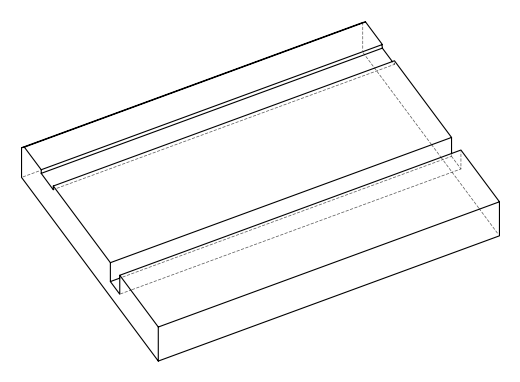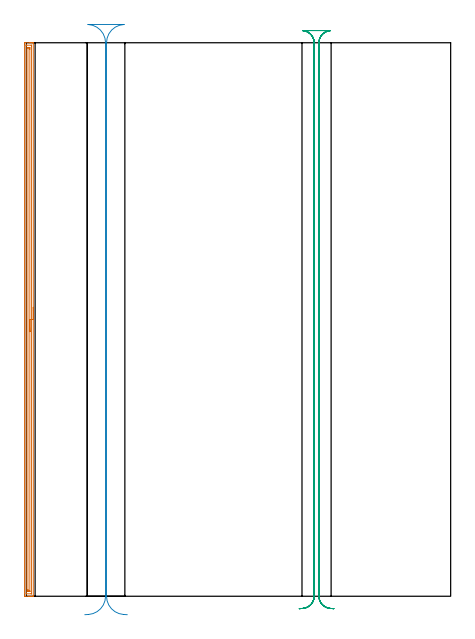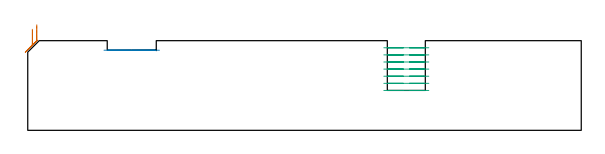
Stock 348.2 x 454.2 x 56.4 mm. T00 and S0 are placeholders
(PLAN: 3 operations, 2 tool changes, 27.3 min)
(1 AREA_MILL | FG_CHAMFER_SURFACE | UGT0205_001 | 11.09 min | 11773 mm3)
(2 MILL_RECTANGULAR_SLOT | SLOT_RECTANGULAR | UGT0201_018 | Follow Part, ap 7.5, ae 75% | 2.09 min | 83987 mm3)
(3 MILL_RECTANGULAR_SLOT_1 | SLOT_RECTANGULAR_1 | UGT0201_094 | Follow Part, ap 5, ae 75% | 14.08 min | 339732 mm3)
(TOOL UGT0205_001 | Chamfer Mill 20 x 3 x 45 deg. | D20 FL50 Z2)
(TOOL UGT0201_018 | End mill 30 mm | D30 FL50 Z4)
(TOOL UGT0201_094 | End mill 20 mm | D20 FL38 Z4)
(OP 1 AREA_MILL)
G17 G21 G94 G90
T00 M6
G54
G17 G0 G90 X5.7 Y237.1 S1061 M3
G43 Z66.4 H0
G94 G1 Y237.062 Z65.528 F250.
Y236.948 Z64.663
Y236.759 Z63.812
Y236.497 Z62.98
Y236.163 Z62.174
Y235.76 Z61.4
Y235.292 Z60.664
Y234.76 Z59.972
Y234.171 Z59.329
Y233.528 Z58.74
Y232.836 Z58.208
Y232.1 Z57.74
Y231.326 Z57.337
Y230.52 Z57.003
Y229.688 Z56.741
Y228.837 Z56.552
Y227.972 Z56.438
Y227.1 Z56.4
Y0.172
X5.697 Y0.01 Z56.388
X5.678 Y0.008 Z56.369
X5.313 Y0. Z56.012
X4.995 Z55.695
X4.313 Z55.008
X3.086 Z53.783
X2.543 Z53.237
X1.929 Z52.625
X-0.998 Y0.001 Z49.699
X-1.234 Y0.003 Z49.463
X-1.491 Y0.009 Z49.206
X-1.494 Y0.118 Z49.203
X-1.499 Y0.619 Z49.201
X-1.5 Y1.126 Z49.2
Y453.195
X-1.499 Y453.581 Z49.201
X-1.495 Y454.083 Z49.203
X-1.491 Y454.191 Z49.206
X-0.998 Y454.2 Z49.699
X2.543 Z53.237
X3.086 Z53.783
X3.428 Z54.124
X3.972 Z54.668
X4.313 Z55.008
X4.995 Z55.695
X5.313 Z56.012
X5.678 Y454.193 Z56.369
X5.697 Y454.19 Z56.388
X5.7 Y454.028 Z56.4
Y227.1
X4.286 Z54.986
Y2.189
X4.285 Y2.081 Z54.985
X4.282 Y2.028 Z54.982
X4.279 Y2.01 Z54.979
X4.231 Y2.007 Z54.931
X3.829 Y2.001 Z54.529
X0.289 Z50.989
X0.042 Y2.005 Z50.742
X-0.068 Y2.01 Z50.632
X-0.085 Y2.378 Z50.615
Y2.406
X-0.086 Y452.011 Z50.614
X-0.085 Y452.119 Z50.615
X-0.082 Y452.172 Z50.618
X-0.079 Y452.19 Z50.621
X-0.031 Y452.193 Z50.669
X0.371 Y452.199 Z51.071
X3.911 Z54.611
X4.158 Y452.195 Z54.858
X4.268 Y452.19 Z54.968
X4.285 Y451.822 Z54.985
Y451.794
X4.286 Y227.1 Z54.986
X2.872 Z53.572
X2.871 Y4.754 Z53.571
X2.869 Y4.193 Z53.569
X2.866 Y4.028 Z53.566
X2.865 Y4.014 Z53.565
X2.847 Y4.01 Z53.547
X2.797 Y4.004 Z53.497
X2.733 Y4.001 Z53.433
X2.543 Y4. Z53.243
X1.848 Z52.548
X1.657 Y4.002 Z52.357
X1.467 Y4.006 Z52.167
X1.345 Y4.01 Z52.045
X1.336 Y4.083 Z52.036
X1.333 Y4.193 Z52.033
X1.33 Y4.523 Z52.03
X1.329 Y5.086 Z52.029
Y5.418
Y449.446
X1.331 Y450.007 Z52.031
X1.334 Y450.172 Z52.034
X1.335 Y450.186 Z52.035
X1.353 Y450.19 Z52.053
X1.403 Y450.196 Z52.103
X1.467 Y450.199 Z52.167
X1.657 Y450.2 Z52.357
X2.352 Z53.052
X2.543 Y450.198 Z53.243
X2.733 Y450.194 Z53.433
X2.855 Y450.19 Z53.555
X2.865 Y450.117 Z53.565
X2.867 Y450.007 Z53.567
X2.87 Y449.677 Z53.57
X2.871 Y449.114 Z53.571
X2.872 Y448.782 Z53.572
Y227.1
Y226.228 Z53.61
Y225.364 Z53.723
Y224.512 Z53.912
Y223.68 Z54.175
Y222.874 Z54.508
Y222.1 Z54.911
Y221.364 Z55.38
Y220.672 Z55.911
Y220.029 Z56.5
Y219.44 Z57.144
Y218.909 Z57.836
Y218.44 Z58.572
Y218.037 Z59.345
Y217.703 Z60.151
Y217.441 Z60.983
Y217.252 Z61.835
Y217.138 Z62.7
Y217.1 Z63.572
G0 Z66.4
M5
M2
(OP 2 MILL_RECTANGULAR_SLOT)
G17 G21 G94 G90
T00 M6
G54
G17 G0 G90 X82.846 Y-15.16 S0 M3
G43 Z66.4 H0
Z50.4
G94 G1 X79.852 Y-14.97 F250.
G2 X65.8 Y0. R15. F500.
G1 Y454.2
G2 X80.252 Y469.19 R15.
G1 X50.548
G2 X65. Y454.2 R15.
G1 Y0.
G2 X50.948 Y-14.97 R15.
G1 X47.954 Y-15.16 F250.
G0 Z66.4
M5
M2
(OP 3 MILL_RECTANGULAR_SLOT_1)
G17 G21 G94 G90
T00 M6
G54
G17 G0 G90 X252.317 Y-10.202 S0 M3
G43 Z66.4 H0
Z51.928
G94 G1 X249.326 Y-9.97 F250.
G2 X240.1 Y0. R10. F500.
G1 Y454.2
G2 X249.653 Y464.19 R10.
G1 Y464.2
X226.647
Y464.19
G2 X236.2 Y454.2 R10.
G1 Y0.
G2 X226.974 Y-9.97 R10.
G1 X223.983 Y-10.202 F250.
G0 X252.317 Z47.457
G1 X249.326 Y-9.97
G2 X240.1 Y0. R10. F500.
G1 Y454.2
G2 X249.653 Y464.19 R10.
G1 Y464.2
X226.647
Y464.19
G2 X236.2 Y454.2 R10.
G1 Y0.
G2 X226.974 Y-9.97 R10.
G1 X223.983 Y-10.202 F250.
G0 X252.317 Z42.986
G1 X249.326 Y-9.97
G2 X240.1 Y0. R10. F500.
G1 Y454.2
G2 X249.653 Y464.19 R10.
G1 Y464.2
X226.647
Y464.19
G2 X236.2 Y454.2 R10.
G1 Y0.
G2 X226.974 Y-9.97 R10.
G1 X223.983 Y-10.202 F250.
G0 X252.317 Z38.514
G1 X249.326 Y-9.97
G2 X240.1 Y0. R10. F500.
G1 Y454.2
G2 X249.653 Y464.19 R10.
G1 Y464.2
X226.647
Y464.19
G2 X236.2 Y454.2 R10.
G1 Y0.
G2 X226.974 Y-9.97 R10.
G1 X223.983 Y-10.202 F250.
G0 X252.317 Z34.043
G1 X249.326 Y-9.97
G2 X240.1 Y0. R10. F500.
G1 Y454.2
G2 X249.653 Y464.19 R10.
G1 Y464.2
X226.647
Y464.19
G2 X236.2 Y454.2 R10.
G1 Y0.
G2 X226.974 Y-9.97 R10.
G1 X223.983 Y-10.202 F250.
G0 X252.317 Z29.571
G1 X249.326 Y-9.97
G2 X240.1 Y0. R10. F500.
G1 Y454.2
G2 X249.653 Y464.19 R10.
G1 Y464.2
X226.647
Y464.19
G2 X236.2 Y454.2 R10.
G1 Y0.
G2 X226.974 Y-9.97 R10.
G1 X223.983 Y-10.202 F250.
G0 X252.317 Z25.1
G1 X249.326 Y-9.97
G2 X240.1 Y0. R10. F500.
G1 Y454.2
G2 X249.653 Y464.19 R10.
G1 Y464.2
X226.647
Y464.19
G2 X236.2 Y454.2 R10.
G1 Y0.
G2 X226.974 Y-9.97 R10.
G1 X223.983 Y-10.202 F250.
G0 Z66.4
M5
M2
